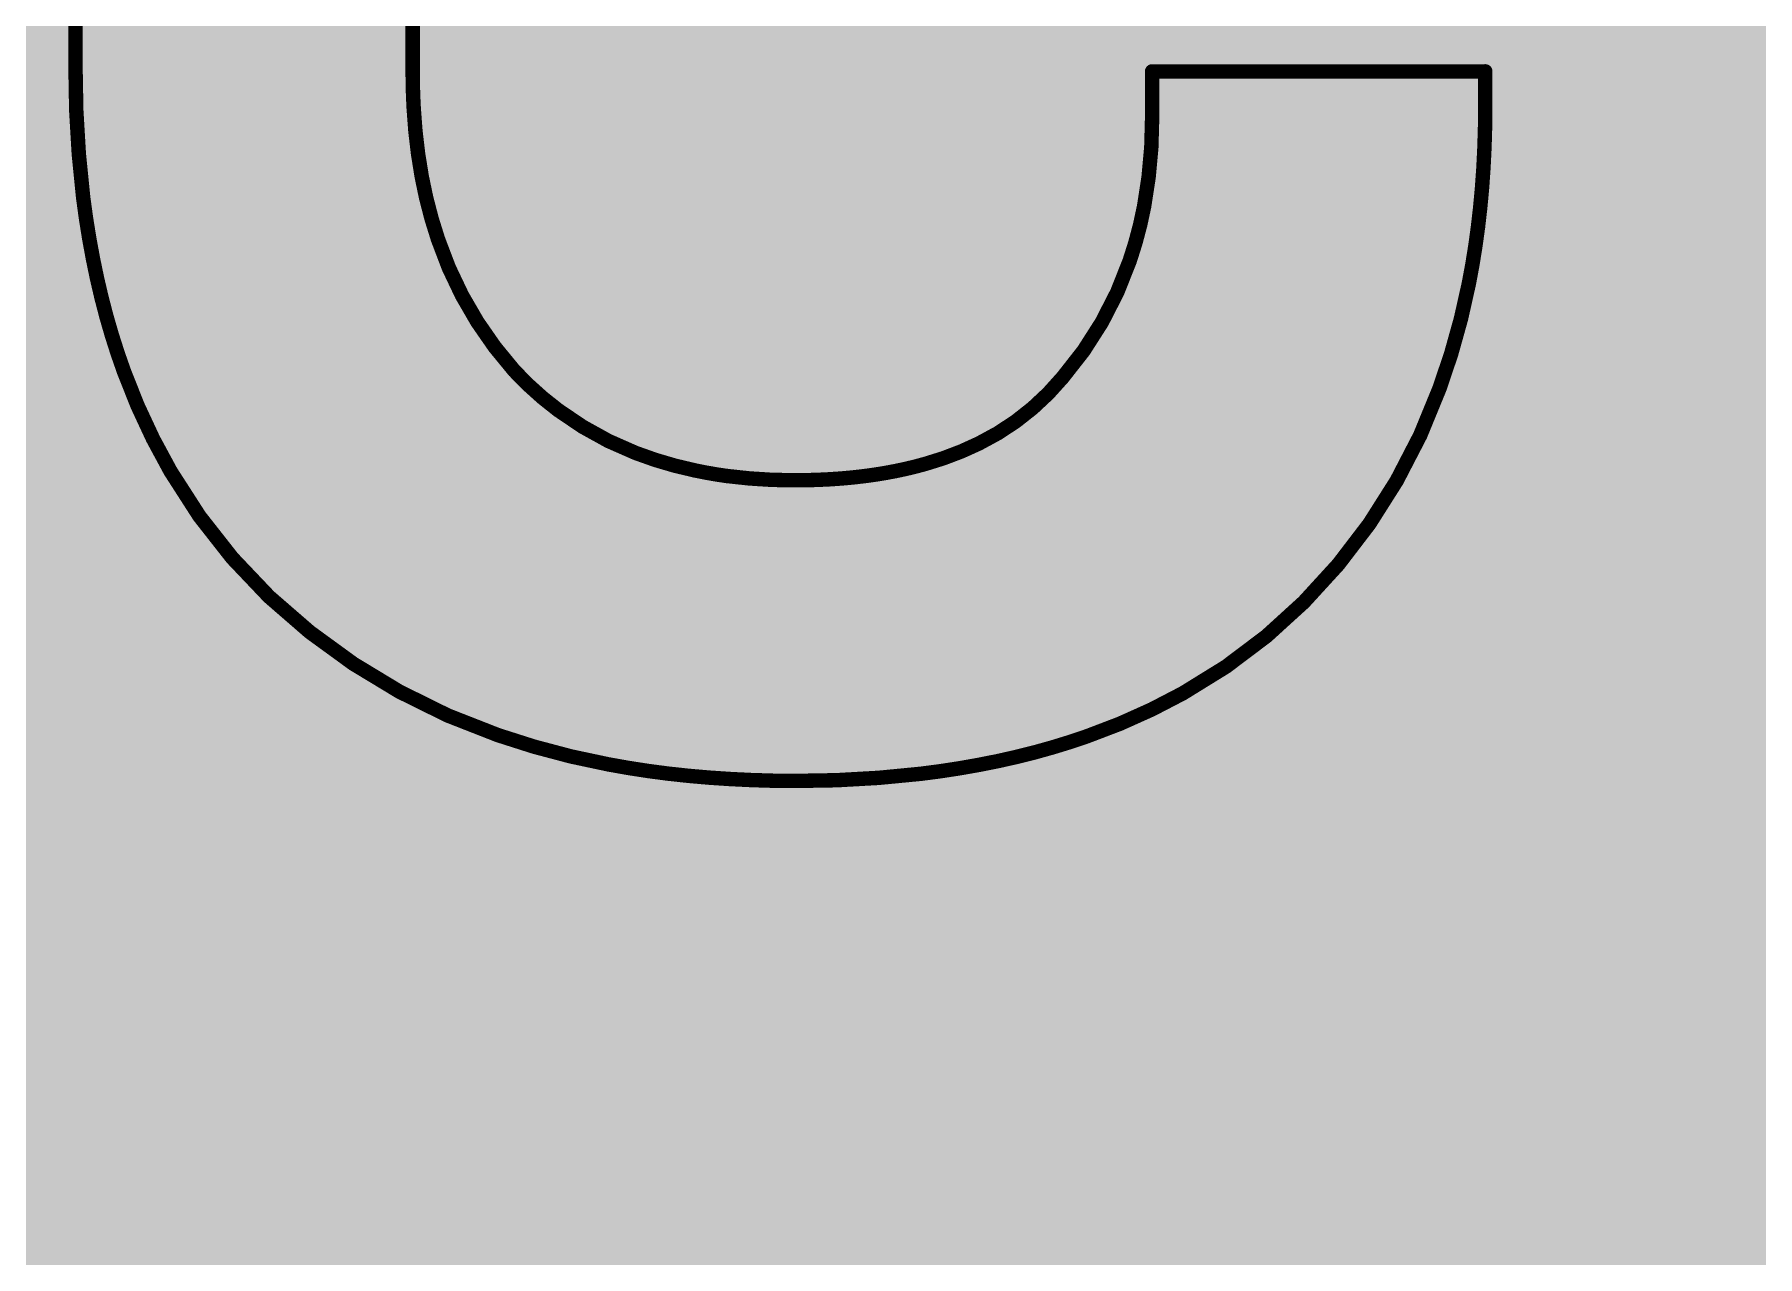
# Model space of a CAD drawing. Header units: inches. Extents: x 0 to 67, y 0 to 129.
# Drawn here: x 44.516 to 46.032, y 45.978 to 47.054 of the extents above; entities that cross this region are included whole.
import ezdxf

# ---------------------------------------------------------------- set-up
doc = ezdxf.new("R2010")
doc.units = ezdxf.units.IN
doc.layers.add('Mechanical 3', color=76, linetype='Continuous')
doc.layers.add('Top Overlay', color=2, linetype='Continuous')

msp = doc.modelspace()

# ---------------------------------------------------------------- hatches: boundary and pattern name
at = {"layer": 'Top Overlay'}
h = msp.add_hatch(color=2, dxfattribs=at)
h.paths.add_polyline_path([(57.4373, 48.5322), (57.4508, 48.5107), (52.0657, 33.1402), (23.1148, 25.1429), (24.4843, 21.409), (24.4726, 21.3865), (24.1946, 21.312), (24.1793, 21.3044), (24.1625, 21.3011), (23.6156, 21.0745), (23.6014, 21.0651), (23.5852, 21.0596), (23.3069, 20.8989), (17.4126, 29.1889), (17.4211, 29.2129), (32.3995, 33.4291), (32.5041, 33.6157), (16.3391, 31.9827), (10.9536, 47.3546), (10.9656, 47.377), (28.7177, 51.7772)])
h.paths.add_polyline_path([(41.8338, 48.0018), (41.8267, 48.0018), (41.8266, 48.0018), (41.8266, 48.0018), (41.8266, 48.0018), (41.1793, 48.0018), (41.1793, 46.4282), (41.4749, 46.4282), (41.4749, 46.9861), (41.4929, 47.004), (41.8266, 47.004), (41.837, 47.004), (41.8578, 47.0046), (41.8787, 47.0059), (41.8994, 47.0079), (41.9098, 47.0092), (41.9164, 47.01), (41.9295, 47.012), (41.9426, 47.0144), (41.9557, 47.017), (41.9622, 47.0185), (41.9716, 47.0206), (41.9902, 47.0256), (42.0087, 47.0313), (42.0269, 47.0377), (42.0359, 47.0412), (42.0418, 47.0436), (42.0534, 47.0486), (42.0648, 47.0539), (42.0761, 47.0595), (42.0817, 47.0624), (42.0929, 47.0683), (42.1148, 47.0812), (42.136, 47.0952), (42.1564, 47.1104), (42.1661, 47.1185), (42.1803, 47.1304), (42.2066, 47.1564), (42.2306, 47.1845), (42.2522, 47.2146), (42.2617, 47.2305), (42.2617, 47.2305), (42.2736, 47.2501), (42.2935, 47.2916), (42.3091, 47.3349), (42.3202, 47.3795), (42.3235, 47.4023), (42.3245, 47.4092), (42.3263, 47.4231), (42.3276, 47.437), (42.3286, 47.4509), (42.3291, 47.4615), (42.3294, 47.4687), (42.3295, 47.476), (42.3296, 47.4832), (42.3296, 47.4868), (42.3296, 47.4868), (42.3296, 47.519), (42.3297, 47.5296), (42.329, 47.5508), (42.3275, 47.572), (42.3253, 47.5932), (42.3238, 47.6037), (42.3228, 47.6103), (42.3206, 47.6236), (42.318, 47.6368), (42.315, 47.6499), (42.3118, 47.6627), (42.3082, 47.6752), (42.3043, 47.6876), (42.3, 47.6999), (42.2977, 47.7059), (42.2943, 47.7148), (42.2867, 47.7323), (42.2782, 47.7493), (42.269, 47.766), (42.2641, 47.7741), (42.2502, 47.7982), (42.2165, 47.8422), (42.1771, 47.8814), (42.1329, 47.915), (42.1088, 47.9287), (42.1061, 47.9303), (42.1005, 47.9335), (42.0949, 47.9365), (42.0893, 47.9395), (42.0864, 47.941), (42.0692, 47.9502), (42.0333, 47.9659), (41.9963, 47.9788), (41.9584, 47.9886), (41.9391, 47.9921), (41.9323, 47.9933), (41.9187, 47.9954), (41.905, 47.9973), (41.8913, 47.9988), (41.8844, 47.9993), (41.8772, 48), (41.8627, 48.0009), (41.8501, 48.0014), (41.8483, 48.0015), (41.8479, 48.0015)], flags=0)
h.paths.add_polyline_path([(47.2791, 48.0018), (46.9823, 48.0018), (46.9823, 47.3521), (46.3982, 47.3521), (46.3982, 48.0018), (46.1014, 48.0018), (46.1014, 46.4282), (46.3982, 46.4282), (46.3982, 47.0827), (46.9823, 47.0827), (46.9823, 46.4282), (47.2791, 46.4282)], flags=0)
h.paths.add_polyline_path([(24.0883, 48.0018), (23.7915, 48.0018), (23.7915, 46.9718), (23.7914, 46.965), (23.791, 46.9512), (23.7902, 46.9375), (23.7889, 46.9239), (23.7881, 46.917), (23.7876, 46.9138), (23.7867, 46.9074), (23.7856, 46.901), (23.7844, 46.8946), (23.7838, 46.8914), (23.7825, 46.8854), (23.7796, 46.8733), (23.7776, 46.8662), (23.7703, 46.8438), (23.7703, 46.8438), (23.761, 46.8223), (23.7519, 46.8039), (23.7362, 46.7791), (23.718, 46.7561), (23.708, 46.7453), (23.6996, 46.7372), (23.6818, 46.7221), (23.6626, 46.7088), (23.6422, 46.6973), (23.6316, 46.6923), (23.6259, 46.6897), (23.6143, 46.6851), (23.6025, 46.6809), (23.5905, 46.6771), (23.5844, 46.6755), (23.5812, 46.6746), (23.5748, 46.673), (23.5683, 46.6715), (23.5618, 46.6702), (23.5586, 46.6695), (23.5586, 46.6695), (23.5552, 46.6689), (23.5484, 46.6677), (23.5415, 46.6667), (23.5347, 46.6657), (23.5312, 46.6653), (23.5276, 46.6649), (23.5204, 46.6641), (23.5132, 46.6635), (23.506, 46.663), (23.5024, 46.6627), (23.4986, 46.6625), (23.491, 46.6622), (23.4834, 46.662), (23.4758, 46.6619), (23.472, 46.6619), (23.4646, 46.6619), (23.4497, 46.6623), (23.4349, 46.6632), (23.4201, 46.6645), (23.4128, 46.6653), (23.4093, 46.6657), (23.4024, 46.6667), (23.3956, 46.6677), (23.3888, 46.6689), (23.3854, 46.6695), (23.3821, 46.6702), (23.3756, 46.6715), (23.3691, 46.673), (23.3626, 46.6746), (23.3594, 46.6755), (23.3533, 46.6771), (23.3413, 46.6809), (23.3294, 46.6851), (23.3176, 46.6898), (23.3118, 46.6923), (23.3037, 46.696), (23.2879, 46.7044), (23.2727, 46.7138), (23.2705, 46.7153), (23.2511, 46.7297), (23.2511, 46.7297), (23.2336, 46.7453), (23.2218, 46.7585), (23.201, 46.7868), (23.1838, 46.8175), (23.1706, 46.8502), (23.1656, 46.867), (23.164, 46.8732), (23.1611, 46.8856), (23.1586, 46.8981), (23.1566, 46.9107), (23.1558, 46.917), (23.1554, 46.9204), (23.1547, 46.9271), (23.1541, 46.9338), (23.1536, 46.9405), (23.1533, 46.9438), (23.1531, 46.9473), (23.1528, 46.9543), (23.1526, 46.9613), (23.1525, 46.9683), (23.1525, 46.9718), (23.1525, 48.0018), (22.8557, 48.0018), (22.8557, 46.9814), (22.8557, 46.9683), (22.8564, 46.9423), (22.8581, 46.9163), (22.8605, 46.8904), (22.8622, 46.8775), (22.8632, 46.8694), (22.8657, 46.8532), (22.8686, 46.8371), (22.8719, 46.8211), (22.8737, 46.8131), (22.8755, 46.8055), (22.8794, 46.7902), (22.8838, 46.7751), (22.8886, 46.7601), (22.8912, 46.7526), (22.8949, 46.7418), (22.9033, 46.7205), (22.9126, 46.6996), (22.9229, 46.6791), (22.9284, 46.669), (22.9466, 46.6366), (22.992, 46.5777), (23.0456, 46.5262), (23.1063, 46.4832), (23.1394, 46.4664), (23.1538, 46.4593), (23.1833, 46.4466), (23.2134, 46.4354), (23.244, 46.4259), (23.2596, 46.422), (23.2678, 46.4199), (23.2844, 46.416), (23.301, 46.4126), (23.3177, 46.4095), (23.3261, 46.4082), (23.3349, 46.4068), (23.3526, 46.4044), (23.3703, 46.4023), (23.388, 46.4006), (23.4063, 46.3993), (23.425, 46.3983), (23.4438, 46.3976), (23.4626, 46.3972), (23.472, 46.3972), (23.4859, 46.3972), (23.5136, 46.3979), (23.5413, 46.3995), (23.569, 46.4018), (23.5827, 46.4034), (23.5913, 46.4044), (23.6084, 46.4067), (23.6255, 46.4095), (23.6425, 46.4126), (23.659, 46.4161), (23.6751, 46.4198), (23.691, 46.4239), (23.7069, 46.4285), (23.7147, 46.431), (23.7223, 46.4333), (23.7373, 46.4385), (23.7522, 46.444), (23.7669, 46.45), (23.7741, 46.4532), (23.7741, 46.4532), (23.7777, 46.4547), (23.7847, 46.4579), (23.7918, 46.4612), (23.7987, 46.4646), (23.8022, 46.4664), (23.8157, 46.4733), (23.8419, 46.4885), (23.8671, 46.5053), (23.8913, 46.5235), (23.9029, 46.5333), (23.9197, 46.5475), (23.9504, 46.579), (23.9782, 46.6131), (24.0027, 46.6497), (24.0132, 46.669), (24.0227, 46.6859), (24.0394, 46.721), (24.0535, 46.7572), (24.0635, 46.7892), (24.0651, 46.7942), (24.0695, 46.8131), (24.0695, 46.8131), (24.0696, 46.8132), (24.0714, 46.8211), (24.0749, 46.8371), (24.0779, 46.8532), (24.0805, 46.8694), (24.0827, 46.886), (24.0846, 46.903), (24.0861, 46.9201), (24.0872, 46.9372), (24.0876, 46.9457), (24.0878, 46.9502), (24.088, 46.9591), (24.0882, 46.968), (24.0883, 46.9769), (24.0883, 46.9814), (24.0883, 46.9814)], flags=0)
h.paths.add_polyline_path([(25.6511, 48.0018), (25.3591, 48.0018), (25.3591, 46.6309), (25.3185, 46.6309), (25.0062, 48.0018), (24.4424, 48.0018), (24.4424, 46.4282), (24.7344, 46.4282), (24.7344, 47.7991), (24.7749, 47.7991), (25.0873, 46.4282), (25.6511, 46.4282)], flags=0)
h.paths.add_polyline_path([(20.915, 48.0018), (20.3642, 48.0018), (20.0925, 46.6309), (20.0519, 46.6309), (19.7801, 48.0018), (19.2306, 48.0018), (19.2306, 46.4282), (19.5179, 46.4282), (19.5179, 47.7836), (19.5584, 47.7836), (19.8278, 46.4282), (20.3178, 46.4282), (20.5872, 47.7836), (20.6277, 47.7836), (20.6277, 46.4282), (20.915, 46.4282)], flags=0)
h.paths.add_polyline_path([(44.3812, 48.0018), (43.1677, 48.0018), (43.1677, 47.7324), (43.6266, 47.7324), (43.6266, 46.4282), (43.9234, 46.4282), (43.9234, 47.7324), (44.3812, 47.7324)], flags=0)
h.paths.add_polyline_path([(42.8994, 48.0018), (42.6026, 48.0018), (42.6026, 46.4282), (42.8994, 46.4282)], flags=0)
h.paths.add_polyline_path([(27.1341, 48.0018), (25.9205, 48.0018), (25.9205, 47.7324), (26.3795, 47.7324), (26.3795, 46.4282), (26.6763, 46.4282), (26.6763, 47.7324), (27.1341, 47.7324)], flags=0)
h.paths.add_polyline_path([(18.5606, 48.0018), (18.0433, 48.0018), (17.6308, 46.4282), (17.936, 46.4282), (18.0218, 46.7751), (18.5833, 46.7751), (18.6691, 46.4282), (18.9743, 46.4282)], flags=0)
h.paths.add_polyline_path([(21.8758, 48.0328), (21.8473, 48.032), (21.8188, 48.0304), (21.7904, 48.0279), (21.7762, 48.0262), (21.7696, 48.0254), (21.7562, 48.0236), (21.7429, 48.0215), (21.7296, 48.0192), (21.723, 48.018), (21.7103, 48.0156), (21.6853, 48.01), (21.6604, 48.0034), (21.6358, 47.996), (21.6237, 47.9918), (21.6121, 47.9878), (21.5893, 47.9789), (21.5669, 47.9691), (21.5449, 47.9584), (21.5341, 47.9526), (21.5184, 47.9441), (21.488, 47.9251), (21.4589, 47.9043), (21.4312, 47.8816), (21.418, 47.8695), (21.3961, 47.849), (21.3573, 47.8033), (21.3241, 47.7534), (21.297, 47.6999), (21.2866, 47.6717), (21.2821, 47.6597), (21.2741, 47.6353), (21.2671, 47.6105), (21.2637, 47.5962), (21.2611, 47.5855), (21.2586, 47.5729), (21.2572, 47.5662), (21.2549, 47.5533), (21.2548, 47.5529), (21.2542, 47.5493), (21.2526, 47.5394), (21.2507, 47.526), (21.2489, 47.5122), (21.2474, 47.4981), (21.2461, 47.484), (21.245, 47.4698), (21.2446, 47.4627), (21.2441, 47.4553), (21.2435, 47.4405), (21.243, 47.4256), (21.2428, 47.4108), (21.2428, 47.4034), (21.2428, 47.0267), (21.2428, 47.0121), (21.2436, 46.9831), (21.2454, 46.954), (21.248, 46.9251), (21.2498, 46.9107), (21.2507, 46.9039), (21.2526, 46.8904), (21.2548, 46.877), (21.2572, 46.8635), (21.2599, 46.8504), (21.2627, 46.8376), (21.2658, 46.8249), (21.2691, 46.8122), (21.2708, 46.8059), (21.2742, 46.7938), (21.282, 46.7701), (21.2908, 46.7467), (21.3005, 46.7236), (21.3059, 46.7124), (21.3161, 46.6908), (21.3406, 46.6498), (21.3688, 46.6113), (21.4006, 46.5756), (21.418, 46.5594), (21.4402, 46.5389), (21.4885, 46.5029), (21.5403, 46.4722), (21.5951, 46.4472), (21.6237, 46.4376), (21.6358, 46.4335), (21.6604, 46.4261), (21.6853, 46.4196), (21.7103, 46.4141), (21.723, 46.4118), (21.723, 46.4118), (21.7296, 46.4105), (21.7429, 46.4083), (21.7562, 46.4063), (21.7696, 46.4045), (21.7832, 46.4029), (21.7971, 46.4015), (21.811, 46.4002), (21.825, 46.3992), (21.8392, 46.3984), (21.8538, 46.3978), (21.8683, 46.3974), (21.8828, 46.3972), (21.8901, 46.3972), (21.9044, 46.3972), (21.9329, 46.398), (21.9614, 46.3996), (21.9898, 46.4021), (22.004, 46.4037), (22.0107, 46.4045), (22.024, 46.4063), (22.0374, 46.4083), (22.0506, 46.4105), (22.0637, 46.413), (22.0764, 46.4156), (22.0892, 46.4184), (22.1018, 46.4214), (22.1081, 46.4231), (22.1202, 46.4262), (22.1441, 46.4334), (22.1678, 46.4415), (22.1911, 46.4505), (22.2025, 46.4554), (22.2245, 46.4649), (22.2667, 46.4875), (22.3069, 46.5136), (22.3446, 46.5431), (22.3622, 46.5594), (22.3622, 46.5594), (22.3841, 46.5799), (22.423, 46.6257), (22.4562, 46.6758), (22.4833, 46.7295), (22.4936, 46.7577), (22.4981, 46.7698), (22.5061, 46.7943), (22.5131, 46.8191), (22.5191, 46.8442), (22.5216, 46.8569), (22.523, 46.8635), (22.5254, 46.877), (22.5276, 46.8904), (22.5296, 46.9039), (22.5313, 46.9177), (22.5328, 46.9318), (22.5342, 46.946), (22.5352, 46.9602), (22.5361, 46.9747), (22.5368, 46.9895), (22.5372, 47.0044), (22.5374, 47.0192), (22.5374, 47.0267), (22.5374, 47.0267), (22.5374, 47.4034), (22.5375, 47.4179), (22.5366, 47.4469), (22.5349, 47.4759), (22.5322, 47.5048), (22.5304, 47.5192), (22.5296, 47.526), (22.5276, 47.5394), (22.526, 47.5493), (22.5254, 47.5529), (22.5253, 47.5533), (22.523, 47.5662), (22.5216, 47.5729), (22.5216, 47.5729), (22.5204, 47.5793), (22.5176, 47.5917), (22.5175, 47.5921), (22.5166, 47.5962), (22.5145, 47.6048), (22.5112, 47.6174), (22.5094, 47.6237), (22.506, 47.6357), (22.4982, 47.6594), (22.4895, 47.6827), (22.4797, 47.7057), (22.4743, 47.7169), (22.4641, 47.7384), (22.4396, 47.7793), (22.4114, 47.8177), (22.3796, 47.8533), (22.3622, 47.8695), (22.34, 47.8899), (22.2917, 47.926), (22.2399, 47.9569), (22.1851, 47.9821), (22.1565, 47.9918), (22.1444, 47.996), (22.1198, 48.0034), (22.095, 48.01), (22.0699, 48.0156), (22.0438, 48.0205), (22.0166, 48.0247), (21.9893, 48.028), (21.962, 48.0304), (21.9483, 48.0311), (21.941, 48.0315), (21.9265, 48.0322), (21.9119, 48.0326), (21.8974, 48.0328), (21.8901, 48.0328)], flags=0)
h.paths.add_polyline_path([(44.5521, 43.82), (44.3024, 43.82), (44.0527, 43.82), (44.0359, 43.8166), (44.0189, 43.8177), (43.5237, 43.7526), (43.5075, 43.7471), (43.4905, 43.746), (43.0081, 43.6167), (42.9927, 43.6091), (42.976, 43.6058), (42.5146, 43.4147), (42.5004, 43.4052), (42.4842, 43.3997), (42.0516, 43.15), (42.0388, 43.1387), (42.0235, 43.1311), (41.6272, 42.8271), (41.616, 42.8143), (41.6018, 42.8048), (41.2486, 42.4516), (41.2391, 42.4374), (41.2263, 42.4261), (40.9222, 42.0299), (40.9147, 42.0146), (40.9034, 42.0017), (40.6537, 41.5692), (40.6482, 41.553), (40.6387, 41.5388), (40.4476, 41.0774), (40.4443, 41.0606), (40.4367, 41.0453), (40.3074, 40.5629), (40.3063, 40.5459), (40.3008, 40.5297), (40.2356, 40.0345), (40.2368, 40.0175), (40.2334, 40.0007), (40.2334, 39.751), (40.2334, 39.5013), (40.2368, 39.4845), (40.2356, 39.4675), (40.3008, 38.9723), (40.3063, 38.9561), (40.3074, 38.9391), (40.4367, 38.4566), (40.4443, 38.4413), (40.4476, 38.4246), (40.6387, 37.9631), (40.6482, 37.9489), (40.6537, 37.9328), (40.9034, 37.5002), (40.9147, 37.4874), (40.9222, 37.4721), (41.2263, 37.0758), (41.2391, 37.0646), (41.2486, 37.0504), (41.6018, 36.6972), (41.616, 36.6877), (41.6273, 36.6749), (42.0235, 36.3708), (42.0388, 36.3633), (42.0517, 36.352), (42.4842, 36.1023), (42.5004, 36.0968), (42.5146, 36.0873), (42.976, 35.8962), (42.9927, 35.8929), (43.0081, 35.8853), (43.4905, 35.756), (43.5075, 35.7549), (43.5237, 35.7494), (44.0189, 35.6842), (44.0359, 35.6854), (44.0527, 35.682), (44.3024, 35.682), (44.3024, 35.682), (44.5521, 35.682), (44.5689, 35.6854), (44.5859, 35.6842), (45.0811, 35.7494), (45.0973, 35.7549), (45.1143, 35.756), (45.5967, 35.8853), (45.6121, 35.8929), (45.6288, 35.8962), (46.0902, 36.0873), (46.1044, 36.0968), (46.1206, 36.1023), (46.5531, 36.352), (46.566, 36.3633), (46.5813, 36.3709), (46.9775, 36.6749), (46.9888, 36.6877), (47.003, 36.6972), (47.3562, 37.0504), (47.3656, 37.0646), (47.3785, 37.0759), (47.6825, 37.4721), (47.6901, 37.4874), (47.7013, 37.5003), (47.9511, 37.9328), (47.9565, 37.949), (47.966, 37.9632), (48.1572, 38.4246), (48.1605, 38.4413), (48.1681, 38.4567), (48.2973, 38.9391), (48.2984, 38.9561), (48.3039, 38.9723), (48.3691, 39.4675), (48.368, 39.4845), (48.3713, 39.5013), (48.3713, 39.751), (48.3713, 39.751), (48.3713, 40.0007), (48.368, 40.0175), (48.3691, 40.0345), (48.3039, 40.5297), (48.2984, 40.5459), (48.2973, 40.5629), (48.1681, 41.0453), (48.1605, 41.0606), (48.1572, 41.0774), (47.9661, 41.5388), (47.9566, 41.553), (47.9511, 41.5692), (47.7014, 42.0017), (47.6901, 42.0146), (47.6825, 42.0299), (47.3785, 42.4261), (47.3657, 42.4374), (47.3562, 42.4516), (47.003, 42.8048), (46.9888, 42.8143), (46.9775, 42.8271), (46.5813, 43.1311), (46.566, 43.1387), (46.5531, 43.15), (46.1206, 43.3997), (46.1044, 43.4052), (46.0902, 43.4147), (45.6288, 43.6058), (45.6121, 43.6091), (45.5967, 43.6167), (45.1143, 43.7459), (45.0973, 43.7471), (45.0811, 43.7526), (44.5859, 43.8177), (44.5689, 43.8166)], flags=0)
h.paths.add_polyline_path([(22.5811, 43.82), (22.3314, 43.82), (22.0817, 43.82), (22.0649, 43.8166), (22.0479, 43.8177), (21.5527, 43.7526), (21.5365, 43.7471), (21.5195, 43.746), (21.0371, 43.6167), (21.0217, 43.6091), (21.005, 43.6058), (20.5436, 43.4147), (20.5294, 43.4052), (20.5132, 43.3997), (20.0806, 43.15), (20.0678, 43.1387), (20.0525, 43.1311), (19.6562, 42.8271), (19.645, 42.8143), (19.6308, 42.8048), (19.2776, 42.4516), (19.2681, 42.4374), (19.2553, 42.4261), (18.9512, 42.0299), (18.9437, 42.0146), (18.9324, 42.0017), (18.6827, 41.5692), (18.6772, 41.553), (18.6677, 41.5388), (18.4766, 41.0774), (18.4733, 41.0606), (18.4657, 41.0453), (18.3364, 40.5629), (18.3353, 40.5459), (18.3298, 40.5297), (18.2646, 40.0345), (18.2658, 40.0175), (18.2624, 40.0007), (18.2624, 39.751), (18.2624, 39.5013), (18.2658, 39.4845), (18.2646, 39.4675), (18.3298, 38.9723), (18.3353, 38.9561), (18.3364, 38.9391), (18.4657, 38.4566), (18.4733, 38.4413), (18.4766, 38.4246), (18.6677, 37.9631), (18.6772, 37.9489), (18.6827, 37.9328), (18.9324, 37.5002), (18.9437, 37.4874), (18.9512, 37.4721), (19.2553, 37.0758), (19.2681, 37.0646), (19.2776, 37.0504), (19.6308, 36.6972), (19.645, 36.6877), (19.6563, 36.6749), (20.0525, 36.3708), (20.0678, 36.3633), (20.0807, 36.352), (20.5132, 36.1023), (20.5294, 36.0968), (20.5436, 36.0873), (21.005, 35.8962), (21.0217, 35.8929), (21.0371, 35.8853), (21.5195, 35.756), (21.5365, 35.7549), (21.5527, 35.7494), (22.0479, 35.6842), (22.0649, 35.6854), (22.0817, 35.682), (22.3314, 35.682), (22.3314, 35.682), (22.5811, 35.682), (22.5979, 35.6854), (22.6149, 35.6842), (23.1101, 35.7494), (23.1263, 35.7549), (23.1433, 35.756), (23.6257, 35.8853), (23.6411, 35.8929), (23.6578, 35.8962), (24.1192, 36.0873), (24.1334, 36.0968), (24.1496, 36.1023), (24.5821, 36.352), (24.595, 36.3633), (24.6103, 36.3709), (25.0065, 36.6749), (25.0178, 36.6877), (25.032, 36.6972), (25.3852, 37.0504), (25.3946, 37.0646), (25.4075, 37.0759), (25.7115, 37.4721), (25.7191, 37.4874), (25.7303, 37.5003), (25.9801, 37.9328), (25.9855, 37.949), (25.995, 37.9632), (26.1862, 38.4246), (26.1895, 38.4413), (26.1971, 38.4567), (26.3263, 38.9391), (26.3274, 38.9561), (26.3329, 38.9723), (26.3981, 39.4675), (26.397, 39.4845), (26.4003, 39.5013), (26.4003, 39.751), (26.4003, 39.751), (26.4003, 40.0007), (26.397, 40.0175), (26.3981, 40.0345), (26.3329, 40.5297), (26.3274, 40.5459), (26.3263, 40.5629), (26.1971, 41.0453), (26.1895, 41.0606), (26.1862, 41.0774), (25.9951, 41.5388), (25.9856, 41.553), (25.9801, 41.5692), (25.7304, 42.0017), (25.7191, 42.0146), (25.7115, 42.0299), (25.4075, 42.4261), (25.3947, 42.4374), (25.3852, 42.4516), (25.032, 42.8048), (25.0178, 42.8143), (25.0065, 42.8271), (24.6103, 43.1311), (24.595, 43.1387), (24.5821, 43.15), (24.1496, 43.3997), (24.1334, 43.4052), (24.1192, 43.4147), (23.6578, 43.6058), (23.6411, 43.6091), (23.6257, 43.6167), (23.1433, 43.7459), (23.1263, 43.7471), (23.1101, 43.7526), (22.6149, 43.8177), (22.5979, 43.8166)], flags=0)
h.paths.add_polyline_path([(35.8899, 32.8441), (35.2263, 32.7361), (35.4307, 31.4857), (34.6554, 31.3472), (34.6347, 31.3619), (34.4474, 32.508), (33.7839, 32.4001), (34.303, 29.2229), (34.9665, 29.3309), (34.746, 30.6807), (35.5212, 30.8192), (35.5419, 30.8045), (35.7454, 29.559), (36.4089, 29.667), (36.2009, 30.9406), (36.4074, 30.9775), (36.2975, 31.6405), (36.1103, 31.6071), (36.0896, 31.6217)], flags=0)
h.paths.add_polyline_path([(31.7712, 32.0364), (31.6716, 31.6329), (31.4907, 31.5952), (32.0373, 28.8538), (32.2134, 28.8908), (32.5219, 28.4427), (33.8513, 29.3656), (33.4621, 29.9323), (32.6557, 29.3758), (32.6322, 29.3854), (32.278, 31.178), (32.295, 31.1968), (33.0822, 31.1223), (33.2525, 31.7905)], flags=0)
h.paths.add_polyline_path([(30.0896, 31.5469), (29.3143, 31.4108), (29.3349, 31.2981), (29.3201, 31.2775), (28.678, 31.1871), (28.786, 30.4111), (29.4744, 30.5047), (29.9555, 27.7582), (30.7309, 27.8943), (30.2536, 30.5946), (30.2686, 30.615), (30.9671, 30.7071), (30.8591, 31.4831), (30.1155, 31.3826)], flags=0)
h.paths.add_polyline_path([(27.8843, 31.1279), (27.0622, 30.994), (27.7053, 27.0577), (28.5274, 27.1914)], flags=0)
h.paths.add_polyline_path([(24.8861, 30.753), (24.0935, 30.6026), (24.9344, 26.1678), (25.726, 26.3176), (25.5229, 27.389), (26.8896, 29.2614), (26.2516, 29.8566), (26.1775, 29.7567), (24.9219, 30.5627)], flags=0)

# ---------------------------------------------------------------- linework, layer by layer
at = {"layer": 'Mechanical 3', "const_width": 0.0127}
for points in [[(44.8485, 47.0219), (44.8485, 47.4081)], [(44.5517, 47.0267), (44.5517, 47.4034)], [(45.4994, 47.0219), (45.7926, 47.0219)], [(45.4994, 46.9814), (45.4994, 47.0219)], [(45.7926, 46.9909), (45.7926, 47.0219)]]:
    msp.add_lwpolyline(points, dxfattribs=at)
at = {"layer": 'Mechanical 3', "const_width": 0.00635}
for points in [[(44.5485, 47.0267, 1), (44.5548, 47.0267, 1)], [(44.5485, 47.0267, 1), (44.5548, 47.0267, 1)], [(44.8453, 47.0219, 1), (44.8517, 47.0219, 1)], [(44.8453, 47.0219, 1), (44.8517, 47.0219, 1)], [(45.4962, 47.0219, 1), (45.5025, 47.0219, 1)], [(45.4962, 47.0219, 1), (45.5025, 47.0219, 1)], [(45.7894, 47.0219, 1), (45.7958, 47.0219, 1)], [(45.7894, 47.0219, 1), (45.7958, 47.0219, 1)], [(44.8462, 46.9897, 1), (44.8525, 46.9897, 1)], [(44.8462, 46.9897, 1), (44.8525, 46.9897, 1)], [(45.4962, 46.9814, 1), (45.5025, 46.9814, 1)], [(45.4962, 46.9814, 1), (45.5025, 46.9814, 1)], [(45.7894, 46.9909, 1), (45.7958, 46.9909, 1)], [(45.7894, 46.9909, 1), (45.7958, 46.9909, 1)], [(45.7878, 46.9366, 1), (45.7942, 46.9366, 1)], [(45.7878, 46.9367, 1), (45.7942, 46.9367, 1)], [(44.8533, 46.9292, 1), (44.8597, 46.9292, 1)], [(44.8533, 46.9292, 1), (44.8597, 46.9292, 1)], [(44.5553, 46.9107, 1), (44.5617, 46.9107, 1)], [(44.5553, 46.9107, 1), (44.5617, 46.9107, 1)], [(45.4891, 46.9029, 1), (45.4955, 46.9029, 1)], [(45.4891, 46.9029, 1), (45.4955, 46.9029, 1)], [(45.783, 46.8848, 1), (45.7894, 46.8848, 1)], [(45.783, 46.8848, 1), (45.7894, 46.8848, 1)], [(44.8677, 46.8741, 1), (44.874, 46.8741, 1)], [(44.8677, 46.8741, 1), (44.874, 46.8741, 1)], [(44.5639, 46.8569, 1), (44.5702, 46.8569, 1)], [(44.5639, 46.8569, 1), (44.5702, 46.8569, 1)], [(45.4765, 46.8553, 1), (45.4829, 46.8553, 1)], [(45.4765, 46.8553, 1), (45.4829, 46.8553, 1)], [(45.775, 46.8352, 1), (45.7813, 46.8352, 1)], [(45.775, 46.8352, 1), (45.7813, 46.8352, 1)], [(44.5759, 46.8059, 1), (44.5822, 46.8059, 1)], [(44.5759, 46.8059, 1), (44.5822, 46.8059, 1)], [(44.5912, 46.7577, 1), (44.5976, 46.7577, 1)], [(44.5912, 46.7577, 1), (44.5976, 46.7577, 1)], [(44.9347, 46.7584, 1), (44.9411, 46.7584, 1)], [(44.9347, 46.7584, 1), (44.9411, 46.7584, 1)], [(45.4175, 46.7525, 1), (45.4239, 46.7525, 1)], [(45.4175, 46.7525, 1), (45.4239, 46.7525, 1)], [(45.7494, 46.7432, 1), (45.7557, 46.7432, 1)], [(45.7494, 46.7432, 1), (45.7557, 46.7432, 1)], [(44.9733, 46.7237, 1), (44.9797, 46.7237, 1)], [(44.9733, 46.7237, 1), (44.9797, 46.7237, 1)], [(45.3437, 46.6943, 1), (45.35, 46.6943, 1)], [(45.3437, 46.6943, 1), (45.35, 46.6943, 1)], [(45.0416, 46.686, 1), (45.0479, 46.686, 1)], [(45.0416, 46.686, 1), (45.0479, 46.686, 1)], [(44.6322, 46.6698, 1), (44.6385, 46.6698, 1)], [(44.6322, 46.6698, 1), (44.6385, 46.6698, 1)], [(45.0937, 46.6706, 1), (45.1001, 46.6706, 1)], [(45.0937, 46.6706, 1), (45.1001, 46.6706, 1)], [(45.1217, 46.6657, 1), (45.1281, 46.6657, 1)], [(45.1217, 46.6657, 1), (45.1281, 46.6657, 1)], [(45.2128, 46.6628, 1), (45.2192, 46.6628, 1)], [(45.2128, 46.6628, 1), (45.2192, 46.6628, 1)], [(45.2424, 46.6655, 1), (45.2488, 46.6655, 1)], [(45.2424, 46.6655, 1), (45.2488, 46.6655, 1)], [(45.2703, 46.67, 1), (45.2767, 46.67, 1)], [(45.2703, 46.67, 1), (45.2767, 46.67, 1)], [(45.2965, 46.6763, 1), (45.3028, 46.6763, 1)], [(45.2965, 46.6763, 1), (45.3028, 46.6763, 1)], [(45.1815, 46.6619, 1), (45.1878, 46.6619, 1)], [(45.1815, 46.6619, 1), (45.1878, 46.6619, 1)], [(44.719, 46.5594, 1), (44.7253, 46.5594, 1)], [(44.719, 46.5594, 1), (44.7253, 46.5594, 1)], [(45.6297, 46.5546, 1), (45.636, 46.5546, 1)], [(45.6297, 46.5546, 1), (45.6361, 46.5546, 1)], [(45.5233, 46.4744, 1), (45.5297, 46.4744, 1)], [(45.5233, 46.4744, 1), (45.5297, 46.4744, 1)], [(44.9203, 46.4376, 1), (44.9266, 46.4376, 1)], [(44.9203, 46.4376, 1), (44.9266, 46.4376, 1)], [(45.4391, 46.4366, 1), (45.4455, 46.4366, 1)], [(45.4391, 46.4366, 1), (45.4455, 46.4366, 1)], [(45.393, 46.4224, 1), (45.3993, 46.4224, 1)], [(45.393, 46.4224, 1), (45.3993, 46.4224, 1)], [(45.0175, 46.4118, 1), (45.0239, 46.4118, 1)], [(45.0175, 46.4118, 1), (45.0239, 46.4118, 1)], [(45.3442, 46.4114, 1), (45.3505, 46.4114, 1)], [(45.3442, 46.4114, 1), (45.3505, 46.4114, 1)], [(45.0697, 46.4037, 1), (45.0761, 46.4037, 1)], [(45.0697, 46.4037, 1), (45.0761, 46.4037, 1)], [(45.1244, 46.3989, 1), (45.1307, 46.3989, 1)], [(45.1244, 46.3989, 1), (45.1307, 46.3989, 1)], [(45.1815, 46.3972, 1), (45.1878, 46.3972, 1)], [(45.1815, 46.3972, 1), (45.1878, 46.3972, 1)], [(45.2926, 46.4035, 1), (45.299, 46.4035, 1)], [(45.2926, 46.4035, 1), (45.299, 46.4035, 1)]]:
    msp.add_lwpolyline(points, format="xyb", close=True, dxfattribs=at)
at = {"layer": 'Mechanical 3', "const_width": 0.0127}
for points in [[(44.5585, 46.9107, -0.030866), (44.5517, 47.0267)], [(44.8494, 46.9897, -0.014154), (44.8485, 47.0219)], [(44.8565, 46.9292, -0.031761), (44.8494, 46.9897)], [(45.4994, 46.9814, -0.047204), (45.4923, 46.9029)], [(45.7926, 46.9909, -0.015125), (45.791, 46.9366)], [(45.791, 46.9367, -0.01637), (45.7862, 46.8848)], [(44.8708, 46.8741, -0.036112), (44.8565, 46.9292)], [(44.5671, 46.8569, -0.017505), (44.5585, 46.9107)], [(45.4923, 46.9029, -0.0357), (45.4797, 46.8553)], [(45.7862, 46.8848, -0.017623), (45.7782, 46.8352)], [(44.9379, 46.7584, -0.101696), (44.8708, 46.8741)], [(44.579, 46.8059, -0.01891), (44.5671, 46.8569)], [(45.4797, 46.8553, -0.096322), (45.4207, 46.7525)], [(45.7782, 46.8352, -0.038826), (45.7525, 46.7432)], [(44.5944, 46.7577, -0.020263), (44.579, 46.8059)], [(44.6354, 46.6698, -0.044054), (44.5944, 46.7577)], [(44.9765, 46.7237, -0.045784), (44.9379, 46.7584)], [(45.4207, 46.7525, -0.106953), (45.3469, 46.6943)], [(45.7525, 46.7432, -0.110166), (45.6329, 46.5546)], [(45.0447, 46.686, -0.06771), (44.9765, 46.7237)], [(45.3469, 46.6943, -0.045858), (45.2997, 46.6763)], [(45.0969, 46.6706, -0.040846), (45.0447, 46.686)], [(44.7221, 46.5594, -0.070682), (44.6354, 46.6698)], [(45.1249, 46.6657, -0.018639), (45.0969, 46.6706)], [(45.1847, 46.6619, -0.033522), (45.1249, 46.6657)], [(45.216, 46.6628, -0.01468), (45.1847, 46.6619)], [(45.2456, 46.6655, -0.016371), (45.216, 46.6628)], [(45.2735, 46.67, -0.018195), (45.2456, 46.6655)], [(45.2997, 46.6763, -0.0201), (45.2735, 46.67)], [(44.9234, 46.4376, -0.107075), (44.7221, 46.5594)], [(45.6329, 46.5546, -0.069453), (45.5265, 46.4744)], [(45.5265, 46.4744, -0.042972), (45.4423, 46.4366)], [(45.0207, 46.4118, -0.037332), (44.9234, 46.4376)], [(45.4423, 46.4366, -0.01967), (45.3962, 46.4224)], [(45.3962, 46.4224, -0.018296), (45.3473, 46.4114)], [(45.0729, 46.4037, -0.016874), (45.0207, 46.4118)], [(45.3473, 46.4114, -0.01688), (45.2958, 46.4035)], [(45.1276, 46.3989, -0.015632), (45.0729, 46.4037)], [(45.1847, 46.3972, -0.014404), (45.1276, 46.3989)], [(45.2958, 46.4035, -0.029613), (45.1847, 46.3972)]]:
    msp.add_lwpolyline(points, format="xyb", dxfattribs=at)
at = {"layer": 'Top Overlay'}
for p, q in [((44.5517, 47.4034), (44.5517, 47.0267)), ((44.8485, 47.0219), (44.8485, 47.4081)), ((44.5517, 47.0267), (44.5516, 47.0121)), ((44.8485, 47.0179), (44.8485, 47.0219)), ((44.8486, 47.0098), (44.8485, 47.0179)), ((45.7926, 47.0219), (45.4994, 47.0219)), ((45.4994, 47.0219), (45.4994, 46.9814)), ((45.7926, 46.9909), (45.7926, 47.0219)), ((44.5516, 47.0121), (44.5524, 46.9831)), ((44.8488, 47.0017), (44.8486, 47.0098)), ((44.8492, 46.9937), (44.8488, 47.0017)), ((44.8494, 46.9897), (44.8492, 46.9937)), ((44.8498, 46.9821), (44.8494, 46.9897)), ((45.7926, 46.9841), (45.7926, 46.9909)), ((44.5524, 46.9831), (44.5541, 46.954)), ((44.8512, 46.9669), (44.8498, 46.9821)), ((45.4994, 46.9814), (45.4993, 46.9715)), ((45.4994, 46.9814), (45.4994, 46.9814)), ((45.7924, 46.9705), (45.7926, 46.9841)), ((44.8529, 46.9518), (44.8512, 46.9669)), ((45.4993, 46.9715), (45.4984, 46.9518)), ((45.7914, 46.9434), (45.792, 46.957)), ((45.792, 46.957), (45.7924, 46.9705)), ((44.5541, 46.954), (44.5568, 46.9251)), ((44.8552, 46.9367), (44.8529, 46.9518)), ((45.4984, 46.9518), (45.4967, 46.9322)), ((45.791, 46.9366), (45.7914, 46.9434)), ((44.8565, 46.9292), (44.8552, 46.9367)), ((44.8579, 46.9222), (44.8565, 46.9292)), ((45.4967, 46.9322), (45.494, 46.9126)), ((45.7896, 46.9172), (45.7906, 46.9301)), ((45.7906, 46.9301), (45.791, 46.9366)), ((44.5568, 46.9251), (44.5585, 46.9107)), ((44.8609, 46.9083), (44.8579, 46.9222)), ((45.494, 46.9126), (45.4923, 46.9029)), ((45.7884, 46.9042), (45.7896, 46.9172)), ((44.5585, 46.9107), (44.5593, 46.9039)), ((44.5593, 46.9039), (44.5612, 46.8904)), ((44.8645, 46.8945), (44.8609, 46.9083)), ((45.4911, 46.8969), (45.4884, 46.8849)), ((45.4923, 46.9029), (45.4911, 46.8969)), ((45.787, 46.8912), (45.7884, 46.9042)), ((44.5612, 46.8904), (44.5634, 46.877)), ((44.8686, 46.8808), (44.8645, 46.8945)), ((44.8708, 46.8741), (44.8686, 46.8808)), ((45.4884, 46.8849), (45.4852, 46.8729)), ((45.7854, 46.8785), (45.7862, 46.8848)), ((45.7862, 46.8848), (45.787, 46.8912)), ((44.5634, 46.877), (44.5658, 46.8635)), ((44.8766, 46.8583), (44.8708, 46.8741)), ((45.4852, 46.8729), (45.4816, 46.8612)), ((45.7816, 46.8537), (45.7836, 46.8661)), ((45.7836, 46.8661), (45.7854, 46.8785)), ((44.5658, 46.8635), (44.5683, 46.8504)), ((44.5683, 46.8504), (44.5711, 46.8376)), ((44.8904, 46.8276), (44.8766, 46.8583)), ((45.4797, 46.8553), (45.4745, 46.8413)), ((45.4816, 46.8612), (45.4797, 46.8553)), ((45.7794, 46.8414), (45.7816, 46.8537)), ((44.5711, 46.8376), (44.5741, 46.8249)), ((45.4745, 46.8413), (45.4622, 46.8142)), ((45.7759, 46.8235), (45.7782, 46.8352)), ((45.7782, 46.8352), (45.7794, 46.8414)), ((44.5741, 46.8249), (44.5773, 46.8122)), ((44.9073, 46.7985), (44.8904, 46.8276)), ((45.7703, 46.8002), (45.7759, 46.8235)), ((44.5773, 46.8122), (44.5807, 46.7998)), ((45.4622, 46.8142), (45.4474, 46.7883)), ((44.5807, 46.7998), (44.5843, 46.7877)), ((44.927, 46.7713), (44.9073, 46.7985)), ((45.7639, 46.7772), (45.7703, 46.8002)), ((44.5843, 46.7877), (44.5882, 46.7756)), ((44.5882, 46.7756), (44.5923, 46.7636)), ((45.4474, 46.7883), (45.4302, 46.764)), ((45.7566, 46.7545), (45.7639, 46.7772)), ((44.5923, 46.7636), (44.5944, 46.7577)), ((44.9379, 46.7584), (44.927, 46.7713)), ((45.4302, 46.764), (45.4207, 46.7525)), ((44.5944, 46.7577), (44.5986, 46.7463)), ((44.5986, 46.7463), (44.6078, 46.7239)), ((44.9424, 46.7537), (44.9379, 46.7584)), ((44.9516, 46.7446), (44.9424, 46.7537)), ((44.9613, 46.7359), (44.9516, 46.7446)), ((45.4207, 46.7525), (45.4129, 46.7436)), ((45.7525, 46.7432), (45.7566, 46.7545)), ((44.9713, 46.7276), (44.9613, 46.7359)), ((45.4129, 46.7436), (45.396, 46.727)), ((45.743, 46.7167), (45.7525, 46.7432)), ((44.6078, 46.7239), (44.6181, 46.7019)), ((44.9765, 46.7237), (44.9713, 46.7276)), ((44.9844, 46.718), (44.9765, 46.7237)), ((45.0008, 46.7074), (44.9844, 46.718)), ((45.396, 46.727), (45.3774, 46.7124)), ((45.7182, 46.6661), (45.743, 46.7167)), ((44.6181, 46.7019), (44.6293, 46.6804)), ((45.018, 46.698), (45.0008, 46.7074)), ((45.3574, 46.6998), (45.3469, 46.6943)), ((45.3774, 46.7124), (45.3574, 46.6998)), ((45.0357, 46.6897), (45.018, 46.698)), ((45.0447, 46.686), (45.0357, 46.6897)), ((45.0511, 46.6836), (45.0447, 46.686)), ((45.064, 46.6792), (45.0511, 46.6836)), ((45.3296, 46.6865), (45.3177, 46.682)), ((45.3412, 46.6916), (45.3296, 46.6865)), ((45.3469, 46.6943), (45.3412, 46.6916)), ((44.6293, 46.6804), (44.6354, 46.6698)), ((44.6354, 46.6698), (44.6354, 46.6698)), ((44.6354, 46.6698), (44.6442, 46.6546)), ((45.077, 46.6754), (45.064, 46.6792)), ((45.0902, 46.672), (45.077, 46.6754)), ((45.0969, 46.6706), (45.0902, 46.672)), ((45.1004, 46.6699), (45.0969, 46.6706)), ((45.1011, 46.6697), (45.1004, 46.6699)), ((45.1249, 46.6658), (45.1011, 46.6697)), ((45.27, 46.6693), (45.2631, 46.668)), ((45.2735, 46.67), (45.27, 46.6693)), ((45.2768, 46.6706), (45.2735, 46.67)), ((45.2834, 46.6721), (45.2768, 46.6706)), ((45.2899, 46.6737), (45.2834, 46.6721)), ((45.2964, 46.6754), (45.2899, 46.6737)), ((45.2997, 46.6763), (45.2964, 46.6754)), ((45.3057, 46.678), (45.2997, 46.6763)), ((45.3177, 46.682), (45.3057, 46.678)), ((44.6442, 46.6546), (44.6639, 46.6254)), ((45.1501, 46.6632), (45.1249, 46.6658)), ((45.1249, 46.6658), (45.1249, 46.6658)), ((45.1622, 46.6624), (45.1501, 46.6632)), ((45.1772, 46.6619), (45.1622, 46.6624)), ((45.1846, 46.6619), (45.1772, 46.6619)), ((45.1886, 46.6619), (45.1846, 46.6619)), ((45.1964, 46.662), (45.1886, 46.6619)), ((45.2042, 46.6622), (45.1964, 46.662)), ((45.2121, 46.6626), (45.2042, 46.6622)), ((45.216, 46.6628), (45.2121, 46.6626)), ((45.2197, 46.663), (45.216, 46.6628)), ((45.2271, 46.6636), (45.2197, 46.663)), ((45.2345, 46.6642), (45.2271, 46.6636)), ((45.2419, 46.665), (45.2345, 46.6642)), ((45.2456, 46.6655), (45.2419, 46.665)), ((45.2491, 46.6659), (45.2456, 46.6655)), ((45.2561, 46.6669), (45.2491, 46.6659)), ((45.2631, 46.668), (45.2561, 46.6669)), ((45.688, 46.6185), (45.7182, 46.6661)), ((44.6639, 46.6254), (44.6857, 46.5977)), ((45.6528, 46.5745), (45.688, 46.6185)), ((44.6857, 46.5977), (44.7094, 46.5716)), ((44.7094, 46.5716), (44.7221, 46.5594)), ((45.6329, 46.5546), (45.6528, 46.5745)), ((44.7221, 46.5594), (44.7437, 46.539)), ((45.6211, 46.5428), (45.6329, 46.5546)), ((45.6329, 46.5546), (45.6329, 46.5546)), ((44.7437, 46.539), (44.7909, 46.5031)), ((45.5958, 46.5208), (45.6147, 46.5372)), ((45.6147, 46.5372), (45.6211, 46.5428)), ((45.5691, 46.5007), (45.5958, 46.5208)), ((44.7909, 46.5031), (44.8416, 46.4724)), ((45.547, 46.4863), (45.5691, 46.5007)), ((44.8416, 46.4724), (44.8954, 46.4473)), ((45.5164, 46.4687), (45.5265, 46.4743)), ((45.5265, 46.4743), (45.5411, 46.4825)), ((45.5265, 46.4743), (45.5265, 46.4743)), ((45.5411, 46.4825), (45.547, 46.4863)), ((45.4747, 46.4489), (45.4958, 46.4584)), ((45.4958, 46.4584), (45.5164, 46.4687)), ((44.8954, 46.4473), (44.9234, 46.4376)), ((45.4532, 46.4404), (45.4747, 46.4489)), ((44.9234, 46.4376), (44.9353, 46.4335)), ((44.9353, 46.4335), (44.9594, 46.4261)), ((44.9594, 46.4261), (44.9837, 46.4196)), ((45.402, 46.424), (45.4132, 46.4272)), ((45.4132, 46.4272), (45.4136, 46.4273)), ((45.4136, 46.4273), (45.4189, 46.4289)), ((45.4189, 46.4289), (45.4251, 46.4308)), ((45.4251, 46.4308), (45.4366, 46.4346)), ((45.4366, 46.4346), (45.4423, 46.4366)), ((45.4423, 46.4366), (45.4532, 46.4404)), ((44.9837, 46.4196), (45.0083, 46.4141)), ((45.0083, 46.4141), (45.0207, 46.4118)), ((45.0207, 46.4118), (45.0272, 46.4105)), ((45.0272, 46.4105), (45.0402, 46.4083)), ((45.3409, 46.4102), (45.3535, 46.4126)), ((45.3535, 46.4126), (45.3657, 46.4151)), ((45.3657, 46.4151), (45.3717, 46.4164)), ((45.3717, 46.4164), (45.3731, 46.4167)), ((45.3731, 46.4167), (45.3732, 46.4168)), ((45.3732, 46.4168), (45.3779, 46.4178)), ((45.3779, 46.4178), (45.3787, 46.418)), ((45.3787, 46.418), (45.3901, 46.4208)), ((45.3901, 46.4208), (45.3962, 46.4224)), ((45.3962, 46.4224), (45.402, 46.424)), ((45.3962, 46.4224), (45.3962, 46.4224)), ((45.0402, 46.4083), (45.0533, 46.4063)), ((45.0533, 46.4063), (45.0664, 46.4045)), ((45.0664, 46.4045), (45.0797, 46.4029)), ((45.0797, 46.4029), (45.0934, 46.4015)), ((45.0934, 46.4015), (45.107, 46.4002)), ((45.107, 46.4002), (45.1207, 46.3992)), ((45.1207, 46.3992), (45.1347, 46.3984)), ((45.1347, 46.3984), (45.149, 46.3978)), ((45.149, 46.3978), (45.1632, 46.3974)), ((45.1632, 46.3974), (45.1775, 46.3972)), ((45.1775, 46.3972), (45.1846, 46.3972)), ((45.1846, 46.3972), (45.1986, 46.3972)), ((45.1986, 46.3972), (45.2264, 46.398)), ((45.2264, 46.398), (45.2542, 46.3995)), ((45.2542, 46.3995), (45.282, 46.4019)), ((45.282, 46.4019), (45.2958, 46.4035)), ((45.2958, 46.4035), (45.3023, 46.4043)), ((45.3023, 46.4043), (45.3152, 46.4061)), ((45.3152, 46.4061), (45.3281, 46.408)), ((45.3281, 46.408), (45.3409, 46.4102))]:
    msp.add_line(p, q, dxfattribs=at)

doc.saveas('drawing.dxf')
